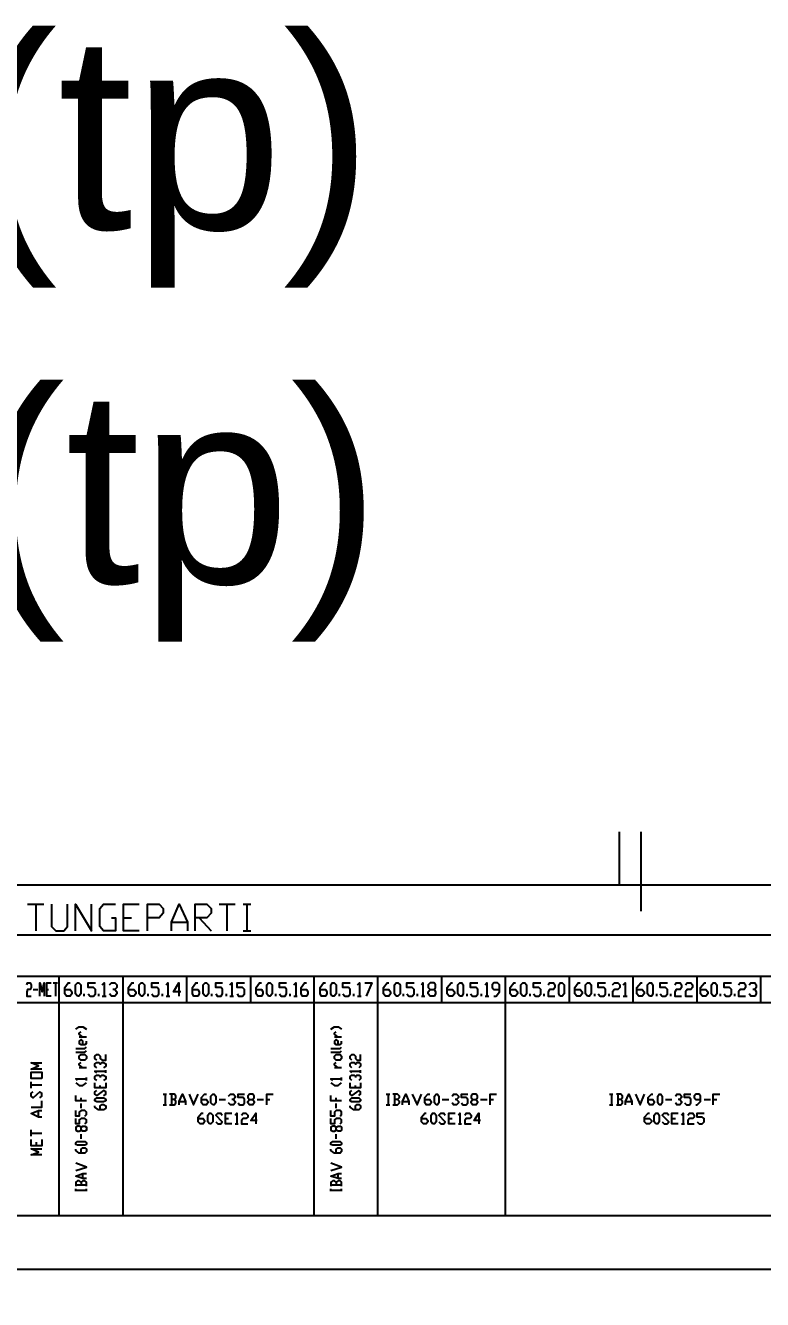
# Model space of a CAD drawing. Header units: millimetres. Extents: x -45 to 90, y -17 to 16.
# Drawn here: x 6.89 to 13.82, y 3.74 to 15.72 of the extents above; entities that cross this region are included whole.
import ezdxf

# ---------------------------------------------------------------- set-up
doc = ezdxf.new("R2010")
doc.units = ezdxf.units.MM
doc.layers.add('PDF_Geometry', color=7, linetype='Continuous')
doc.styles.get("Standard").update_dxf_attribs({"font": 'arial.ttf'})

msp = doc.modelspace()

# ---------------------------------------------------------------- linework, layer by layer
at = {"layer": 'PDF_Geometry', "lineweight": 25}
for points in [[(12.473, 8.137), (12.473, 7.637)], [(12.675, 8.137), (12.675, 7.39)], [(6.908, 7.458), (7.06, 7.458)], [(6.986, 7.458), (6.986, 7.206)], [(7.133, 7.458), (7.133, 7.247), (7.174, 7.206), (7.247, 7.206), (7.284, 7.247), (7.284, 7.458)], [(7.358, 7.206), (7.358, 7.458), (7.509, 7.206), (7.509, 7.458)], [(7.697, 7.33), (7.733, 7.33), (7.733, 7.206), (7.623, 7.206), (7.587, 7.247), (7.587, 7.417), (7.623, 7.458), (7.733, 7.458)], [(7.958, 7.206), (7.811, 7.206), (7.811, 7.458), (7.958, 7.458)], [(8.036, 7.206), (8.036, 7.458), (8.146, 7.458), (8.183, 7.417), (8.183, 7.371), (8.146, 7.33), (8.036, 7.33)], [(8.261, 7.206), (8.261, 7.289), (8.334, 7.458), (8.412, 7.289), (8.412, 7.206)], [(8.485, 7.206), (8.485, 7.458), (8.595, 7.458), (8.636, 7.417), (8.636, 7.371), (8.595, 7.33), (8.485, 7.33)], [(8.71, 7.458), (8.861, 7.458)], [(8.783, 7.458), (8.783, 7.206)], [(8.934, 7.458), (9.008, 7.458)], [(8.971, 7.458), (8.971, 7.206)], [(7.811, 7.33), (7.885, 7.33)], [(8.522, 7.33), (8.636, 7.206)], [(8.261, 7.289), (8.412, 7.289)], [(8.934, 7.206), (9.008, 7.206)], [(-0.601, 7.069), (-0.601, 7.17), (16.627, 7.17), (16.627, 7.069)], [(-3.599, 4.529), (-3.599, 6.78), (-0.601, 6.78), (-0.601, 6.528), (-4.199, 6.528), (-4.199, 4.529), (49.201, 4.529), (53.4, 4.529), (53.4, 4.282), (49.201, 4.282), (49.201, 4.529)], [(6.899, 6.697), (6.908, 6.716), (6.931, 6.716), (6.94, 6.697), (6.94, 6.674), (6.931, 6.656), (6.908, 6.656), (6.899, 6.633), (6.899, 6.592), (6.94, 6.592)], [(7.023, 6.592), (7.023, 6.716), (7.046, 6.633), (7.064, 6.716), (7.064, 6.592)], [(7.128, 6.592), (7.087, 6.592), (7.087, 6.716), (7.128, 6.716)], [(7.147, 6.716), (7.188, 6.716)], [(7.17, 6.716), (7.17, 6.592)], [(7.202, 6.78), (7.202, 6.528), (7.202, 4.529)], [(7.257, 6.656), (7.307, 6.656), (7.325, 6.633), (7.325, 6.615), (7.307, 6.592), (7.275, 6.592), (7.257, 6.615), (7.257, 6.674), (7.289, 6.716), (7.307, 6.716)], [(7.477, 6.615), (7.495, 6.592), (7.527, 6.592), (7.545, 6.615), (7.545, 6.656), (7.527, 6.674), (7.477, 6.674), (7.477, 6.716), (7.545, 6.716)], [(7.61, 6.697), (7.628, 6.716), (7.628, 6.592)], [(7.678, 6.697), (7.697, 6.716), (7.729, 6.716), (7.747, 6.697), (7.747, 6.674), (7.729, 6.656), (7.71, 6.656)], [(7.802, 6.78), (7.802, 6.528), (7.802, 4.529)], [(7.857, 6.656), (7.908, 6.656), (7.926, 6.633), (7.926, 6.615), (7.908, 6.592), (7.876, 6.592), (7.857, 6.615), (7.857, 6.674), (7.889, 6.716), (7.908, 6.716)], [(8.077, 6.615), (8.091, 6.592), (8.128, 6.592), (8.141, 6.615), (8.141, 6.656), (8.128, 6.674), (8.077, 6.674), (8.077, 6.716), (8.141, 6.716)], [(8.21, 6.697), (8.228, 6.716), (8.228, 6.592)], [(8.348, 6.633), (8.279, 6.633), (8.329, 6.716), (8.329, 6.592)], [(8.403, 6.78), (8.403, 6.528)], [(8.458, 6.656), (8.508, 6.656), (8.522, 6.633), (8.522, 6.615), (8.508, 6.592), (8.471, 6.592), (8.458, 6.615), (8.458, 6.674), (8.49, 6.716), (8.508, 6.716)], [(8.678, 6.615), (8.691, 6.592), (8.728, 6.592), (8.742, 6.615), (8.742, 6.656), (8.728, 6.674), (8.678, 6.674), (8.678, 6.716), (8.742, 6.716)], [(8.811, 6.697), (8.829, 6.716), (8.829, 6.592)], [(8.879, 6.615), (8.893, 6.592), (8.93, 6.592), (8.948, 6.615), (8.948, 6.656), (8.93, 6.674), (8.879, 6.674), (8.879, 6.716), (8.948, 6.716)], [(9.003, 6.78), (9.003, 6.528)], [(9.058, 6.656), (9.109, 6.656), (9.122, 6.633), (9.122, 6.615), (9.109, 6.592), (9.072, 6.592), (9.058, 6.615), (9.058, 6.674), (9.09, 6.716), (9.109, 6.716)], [(9.278, 6.615), (9.292, 6.592), (9.329, 6.592), (9.342, 6.615), (9.342, 6.656), (9.329, 6.674), (9.278, 6.674), (9.278, 6.716), (9.342, 6.716)], [(9.411, 6.697), (9.43, 6.716), (9.43, 6.592)], [(9.48, 6.656), (9.53, 6.656), (9.544, 6.633), (9.544, 6.615), (9.53, 6.592), (9.494, 6.592), (9.48, 6.615), (9.48, 6.674), (9.512, 6.716), (9.53, 6.716)], [(9.599, 6.78), (9.599, 6.528), (9.599, 4.529)], [(9.659, 6.656), (9.709, 6.656), (9.723, 6.633), (9.723, 6.615), (9.709, 6.592), (9.672, 6.592), (9.659, 6.615), (9.659, 6.674), (9.691, 6.716), (9.709, 6.716)], [(9.874, 6.615), (9.893, 6.592), (9.925, 6.592), (9.943, 6.615), (9.943, 6.656), (9.925, 6.674), (9.874, 6.674), (9.874, 6.716), (9.943, 6.716)], [(10.012, 6.697), (10.03, 6.716), (10.03, 6.592)], [(10.08, 6.716), (10.145, 6.716), (10.094, 6.592)], [(10.2, 6.78), (10.2, 6.528), (10.2, 4.529)], [(10.255, 6.656), (10.305, 6.656), (10.323, 6.633), (10.323, 6.615), (10.305, 6.592), (10.273, 6.592), (10.255, 6.615), (10.255, 6.674), (10.291, 6.716), (10.305, 6.716)], [(10.475, 6.615), (10.493, 6.592), (10.525, 6.592), (10.543, 6.615), (10.543, 6.656), (10.525, 6.674), (10.475, 6.674), (10.475, 6.716), (10.543, 6.716)], [(10.612, 6.697), (10.626, 6.716), (10.626, 6.592)], [(10.731, 6.656), (10.745, 6.633), (10.745, 6.615), (10.731, 6.592), (10.695, 6.592), (10.676, 6.615), (10.676, 6.633), (10.695, 6.656), (10.731, 6.656), (10.745, 6.674), (10.745, 6.697), (10.731, 6.716), (10.695, 6.716), (10.676, 6.697), (10.676, 6.674), (10.695, 6.656)], [(10.8, 6.78), (10.8, 6.528)], [(10.855, 6.656), (10.906, 6.656), (10.924, 6.633), (10.924, 6.615), (10.906, 6.592), (10.874, 6.592), (10.855, 6.615), (10.855, 6.674), (10.892, 6.716), (10.906, 6.716)], [(11.075, 6.615), (11.094, 6.592), (11.126, 6.592), (11.144, 6.615), (11.144, 6.656), (11.126, 6.674), (11.075, 6.674), (11.075, 6.716), (11.144, 6.716)], [(11.213, 6.697), (11.227, 6.716), (11.227, 6.592)], [(11.295, 6.592), (11.314, 6.592), (11.346, 6.633), (11.346, 6.697), (11.327, 6.716), (11.295, 6.716), (11.277, 6.697), (11.277, 6.674), (11.295, 6.656), (11.346, 6.656)], [(11.401, 6.78), (11.401, 6.528), (11.401, 4.529)], [(11.447, 6.656), (11.497, 6.656), (11.515, 6.633), (11.515, 6.615), (11.497, 6.592), (11.465, 6.592), (11.447, 6.615), (11.447, 6.674), (11.483, 6.716), (11.497, 6.716)], [(11.667, 6.615), (11.685, 6.592), (11.717, 6.592), (11.735, 6.615), (11.735, 6.656), (11.717, 6.674), (11.667, 6.674), (11.667, 6.716), (11.735, 6.716)], [(11.804, 6.697), (11.818, 6.716), (11.855, 6.716), (11.868, 6.697), (11.868, 6.674), (11.855, 6.656), (11.818, 6.656), (11.804, 6.633), (11.804, 6.592), (11.868, 6.592)], [(12.001, 6.78), (12.001, 6.528)], [(12.056, 6.656), (12.107, 6.656), (12.125, 6.633), (12.125, 6.615), (12.107, 6.592), (12.075, 6.592), (12.056, 6.615), (12.056, 6.674), (12.088, 6.716), (12.107, 6.716)], [(12.276, 6.615), (12.295, 6.592), (12.327, 6.592), (12.345, 6.615), (12.345, 6.656), (12.327, 6.674), (12.276, 6.674), (12.276, 6.716), (12.345, 6.716)], [(12.409, 6.697), (12.428, 6.716), (12.46, 6.716), (12.478, 6.697), (12.478, 6.674), (12.46, 6.656), (12.428, 6.656), (12.409, 6.633), (12.409, 6.592), (12.478, 6.592)], [(12.51, 6.697), (12.528, 6.716), (12.528, 6.592)], [(12.602, 6.78), (12.602, 6.528)], [(12.638, 6.656), (12.689, 6.656), (12.707, 6.633), (12.707, 6.615), (12.689, 6.592), (12.657, 6.592), (12.638, 6.615), (12.638, 6.674), (12.675, 6.716), (12.689, 6.716)], [(12.858, 6.615), (12.877, 6.592), (12.909, 6.592), (12.927, 6.615), (12.927, 6.656), (12.909, 6.674), (12.858, 6.674), (12.858, 6.716), (12.927, 6.716)], [(12.996, 6.697), (13.01, 6.716), (13.046, 6.716), (13.06, 6.697), (13.06, 6.674), (13.046, 6.656), (13.01, 6.656), (12.996, 6.633), (12.996, 6.592), (13.06, 6.592)], [(13.097, 6.697), (13.111, 6.716), (13.147, 6.716), (13.161, 6.697), (13.161, 6.674), (13.147, 6.656), (13.111, 6.656), (13.097, 6.633), (13.097, 6.592), (13.161, 6.592)], [(13.202, 6.78), (13.202, 6.528)], [(13.239, 6.656), (13.289, 6.656), (13.308, 6.633), (13.308, 6.615), (13.289, 6.592), (13.257, 6.592), (13.239, 6.615), (13.239, 6.674), (13.276, 6.716), (13.289, 6.716)], [(13.459, 6.615), (13.477, 6.592), (13.509, 6.592), (13.528, 6.615), (13.528, 6.656), (13.509, 6.674), (13.459, 6.674), (13.459, 6.716), (13.528, 6.716)], [(13.596, 6.697), (13.61, 6.716), (13.647, 6.716), (13.661, 6.697), (13.661, 6.674), (13.647, 6.656), (13.61, 6.656), (13.596, 6.633), (13.596, 6.592), (13.661, 6.592)], [(13.697, 6.697), (13.711, 6.716), (13.748, 6.716), (13.762, 6.697), (13.762, 6.674), (13.748, 6.656), (13.729, 6.656)], [(13.803, 6.78), (13.803, 6.528)], [(6.959, 6.656), (7.005, 6.656)], [(7.087, 6.656), (7.105, 6.656)], [(7.44, 6.592), (7.44, 6.615)], [(7.578, 6.592), (7.578, 6.615)], [(7.61, 6.592), (7.646, 6.592)], [(7.729, 6.656), (7.747, 6.633), (7.747, 6.615), (7.729, 6.592), (7.697, 6.592), (7.678, 6.615)], [(8.041, 6.592), (8.041, 6.615)], [(8.178, 6.592), (8.178, 6.615)], [(8.21, 6.592), (8.247, 6.592)], [(8.641, 6.592), (8.641, 6.615)], [(8.779, 6.592), (8.779, 6.615)], [(8.811, 6.592), (8.843, 6.592)], [(9.242, 6.592), (9.242, 6.615)], [(9.379, 6.592), (9.379, 6.615)], [(9.411, 6.592), (9.443, 6.592)], [(9.842, 6.592), (9.842, 6.615)], [(9.975, 6.592), (9.975, 6.615)], [(10.012, 6.592), (10.044, 6.592)], [(10.443, 6.592), (10.443, 6.615)], [(10.576, 6.592), (10.576, 6.615)], [(10.612, 6.592), (10.644, 6.592)], [(11.043, 6.592), (11.043, 6.615)], [(11.176, 6.592), (11.176, 6.615)], [(11.213, 6.592), (11.245, 6.592)], [(11.634, 6.592), (11.634, 6.615)], [(11.767, 6.592), (11.767, 6.615)], [(12.244, 6.592), (12.244, 6.615)], [(12.377, 6.592), (12.377, 6.615)], [(12.51, 6.592), (12.547, 6.592)], [(12.826, 6.592), (12.826, 6.615)], [(12.959, 6.592), (12.959, 6.615)], [(13.427, 6.592), (13.427, 6.615)], [(13.56, 6.592), (13.56, 6.615)], [(13.748, 6.656), (13.762, 6.633), (13.762, 6.615), (13.748, 6.592), (13.711, 6.592), (13.697, 6.615)], [(7.362, 6.28), (7.394, 6.303), (7.426, 6.303), (7.463, 6.28)], [(7.426, 6.207), (7.394, 6.234), (7.394, 6.244), (7.413, 6.257)], [(9.76, 6.28), (9.796, 6.303), (9.828, 6.303), (9.86, 6.28)], [(9.828, 6.207), (9.796, 6.234), (9.796, 6.244), (9.81, 6.257)], [(7.463, 6.207), (7.394, 6.207)], [(7.426, 6.138), (7.426, 6.17), (7.413, 6.184), (7.394, 6.17), (7.394, 6.147), (7.413, 6.138), (7.445, 6.138), (7.463, 6.147), (7.463, 6.17)], [(9.86, 6.207), (9.796, 6.207)], [(9.828, 6.138), (9.828, 6.17), (9.81, 6.184), (9.796, 6.17), (9.796, 6.147), (9.81, 6.138), (9.847, 6.138), (9.86, 6.147), (9.86, 6.17)], [(7.362, 6.101), (7.445, 6.101), (7.463, 6.111)], [(7.362, 6.065), (7.445, 6.065), (7.463, 6.079)], [(7.559, 5.991), (7.541, 6.005), (7.541, 6.028), (7.559, 6.042), (7.573, 6.042), (7.591, 6.028), (7.591, 6.005), (7.61, 5.991), (7.642, 5.991), (7.642, 6.042)], [(9.76, 6.101), (9.847, 6.101), (9.86, 6.111)], [(9.76, 6.065), (9.847, 6.065), (9.86, 6.079)], [(9.957, 5.991), (9.943, 6.005), (9.943, 6.028), (9.957, 6.042), (9.975, 6.042), (9.993, 6.028), (9.993, 6.005), (10.007, 5.991), (10.039, 5.991), (10.039, 6.042)], [(7.041, 5.904), (6.94, 5.904), (7.009, 5.936), (6.94, 5.964), (7.041, 5.964)], [(7.426, 5.918), (7.394, 5.946), (7.394, 5.955), (7.413, 5.969)], [(7.463, 5.918), (7.394, 5.918)], [(7.559, 5.918), (7.541, 5.932), (7.541, 5.955), (7.559, 5.969), (7.573, 5.969), (7.591, 5.955), (7.591, 5.946)], [(7.559, 5.872), (7.541, 5.886), (7.642, 5.886)], [(7.591, 5.955), (7.61, 5.969), (7.623, 5.969), (7.642, 5.955), (7.642, 5.932), (7.623, 5.918)], [(7.642, 5.872), (7.642, 5.895)], [(9.828, 5.918), (9.796, 5.946), (9.796, 5.955), (9.81, 5.969)], [(9.86, 5.918), (9.796, 5.918)], [(9.957, 5.918), (9.943, 5.932), (9.943, 5.955), (9.957, 5.969), (9.975, 5.969), (9.993, 5.955), (9.993, 5.946)], [(9.957, 5.872), (9.943, 5.886), (10.039, 5.886)], [(9.993, 5.955), (10.007, 5.969), (10.025, 5.969), (10.039, 5.955), (10.039, 5.932), (10.025, 5.918)], [(10.039, 5.872), (10.039, 5.895)], [(6.94, 5.726), (6.94, 5.785)], [(6.94, 5.758), (7.041, 5.758)], [(7.376, 5.799), (7.362, 5.813), (7.463, 5.813)], [(7.362, 5.776), (7.394, 5.753), (7.426, 5.753), (7.463, 5.776)], [(7.463, 5.799), (7.463, 5.826)], [(7.559, 5.799), (7.541, 5.813), (7.541, 5.836), (7.559, 5.849), (7.573, 5.849), (7.591, 5.836), (7.591, 5.826)], [(7.642, 5.776), (7.642, 5.73), (7.541, 5.73), (7.541, 5.776)], [(7.591, 5.836), (7.61, 5.849), (7.623, 5.849), (7.642, 5.836), (7.642, 5.813), (7.623, 5.799)], [(7.591, 5.73), (7.591, 5.753)], [(9.778, 5.799), (9.76, 5.813), (9.86, 5.813)], [(9.76, 5.776), (9.796, 5.753), (9.828, 5.753), (9.86, 5.776)], [(9.86, 5.799), (9.86, 5.826)], [(9.957, 5.799), (9.943, 5.813), (9.943, 5.836), (9.957, 5.849), (9.975, 5.849), (9.993, 5.836), (9.993, 5.826)], [(10.039, 5.776), (10.039, 5.73), (9.943, 5.73), (9.943, 5.776)], [(9.993, 5.836), (10.007, 5.849), (10.025, 5.849), (10.039, 5.836), (10.039, 5.813), (10.025, 5.799)], [(9.993, 5.73), (9.993, 5.753)], [(7.023, 5.634), (7.041, 5.652), (7.041, 5.68), (7.023, 5.693), (6.959, 5.634), (6.94, 5.652), (6.94, 5.68), (6.959, 5.693)], [(7.463, 5.606), (7.362, 5.606), (7.362, 5.657)], [(7.413, 5.606), (7.413, 5.634)], [(7.623, 5.657), (7.642, 5.671), (7.642, 5.693), (7.623, 5.703), (7.559, 5.657), (7.541, 5.671), (7.541, 5.693), (7.559, 5.703)], [(8.183, 5.671), (8.215, 5.671)], [(8.201, 5.671), (8.201, 5.57)], [(8.288, 5.62), (8.302, 5.639), (8.302, 5.652), (8.288, 5.671), (8.242, 5.671)], [(8.261, 5.671), (8.261, 5.57)], [(8.334, 5.57), (8.334, 5.602), (8.366, 5.671), (8.394, 5.602), (8.394, 5.57)], [(8.426, 5.671), (8.467, 5.57), (8.513, 5.671)], [(8.545, 5.62), (8.591, 5.62), (8.604, 5.602), (8.604, 5.588), (8.591, 5.57), (8.559, 5.57), (8.545, 5.588), (8.545, 5.639), (8.572, 5.671), (8.591, 5.671)], [(8.797, 5.652), (8.815, 5.671), (8.843, 5.671), (8.861, 5.652), (8.861, 5.639), (8.843, 5.62), (8.829, 5.62)], [(8.889, 5.588), (8.902, 5.57), (8.934, 5.57), (8.948, 5.588), (8.948, 5.62), (8.934, 5.639), (8.889, 5.639), (8.889, 5.671), (8.948, 5.671)], [(9.026, 5.62), (9.04, 5.602), (9.04, 5.588), (9.026, 5.57), (8.994, 5.57), (8.98, 5.588), (8.98, 5.602), (8.994, 5.62), (9.026, 5.62), (9.04, 5.639), (9.04, 5.652), (9.026, 5.671), (8.994, 5.671), (8.98, 5.652), (8.98, 5.639), (8.994, 5.62)], [(9.159, 5.57), (9.159, 5.671), (9.219, 5.671)], [(9.86, 5.606), (9.76, 5.606), (9.76, 5.657)], [(9.81, 5.606), (9.81, 5.634)], [(10.025, 5.657), (10.039, 5.671), (10.039, 5.693), (10.025, 5.703), (9.957, 5.657), (9.943, 5.671), (9.943, 5.693), (9.957, 5.703)], [(10.282, 5.671), (10.314, 5.671)], [(10.301, 5.671), (10.301, 5.57)], [(10.388, 5.62), (10.406, 5.639), (10.406, 5.652), (10.388, 5.671), (10.342, 5.671)], [(10.36, 5.671), (10.36, 5.57)], [(10.433, 5.57), (10.433, 5.602), (10.466, 5.671), (10.493, 5.602), (10.493, 5.57)], [(10.525, 5.671), (10.571, 5.57), (10.612, 5.671)], [(10.644, 5.62), (10.69, 5.62), (10.704, 5.602), (10.704, 5.588), (10.69, 5.57), (10.658, 5.57), (10.644, 5.588), (10.644, 5.639), (10.672, 5.671), (10.69, 5.671)], [(10.901, 5.652), (10.915, 5.671), (10.942, 5.671), (10.961, 5.652), (10.961, 5.639), (10.942, 5.62), (10.929, 5.62)], [(10.988, 5.588), (11.002, 5.57), (11.034, 5.57), (11.048, 5.588), (11.048, 5.62), (11.034, 5.639), (10.988, 5.639), (10.988, 5.671), (11.048, 5.671)], [(11.126, 5.62), (11.139, 5.602), (11.139, 5.588), (11.126, 5.57), (11.094, 5.57), (11.08, 5.588), (11.08, 5.602), (11.094, 5.62), (11.126, 5.62), (11.139, 5.639), (11.139, 5.652), (11.126, 5.671), (11.094, 5.671), (11.08, 5.652), (11.08, 5.639), (11.094, 5.62)], [(11.259, 5.57), (11.259, 5.671), (11.318, 5.671)], [(12.382, 5.671), (12.414, 5.671)], [(12.4, 5.671), (12.4, 5.57)], [(12.487, 5.62), (12.505, 5.639), (12.505, 5.652), (12.487, 5.671), (12.446, 5.671)], [(12.46, 5.671), (12.46, 5.57)], [(12.533, 5.57), (12.533, 5.602), (12.565, 5.671), (12.593, 5.602), (12.593, 5.57)], [(12.625, 5.671), (12.671, 5.57), (12.712, 5.671)], [(12.744, 5.62), (12.79, 5.62), (12.803, 5.602), (12.803, 5.588), (12.79, 5.57), (12.758, 5.57), (12.744, 5.588), (12.744, 5.639), (12.776, 5.671), (12.79, 5.671)], [(13.001, 5.652), (13.014, 5.671), (13.042, 5.671), (13.06, 5.652), (13.06, 5.639), (13.042, 5.62), (13.028, 5.62)], [(13.088, 5.588), (13.106, 5.57), (13.134, 5.57), (13.147, 5.588), (13.147, 5.62), (13.134, 5.639), (13.088, 5.639), (13.088, 5.671), (13.147, 5.671)], [(13.193, 5.57), (13.207, 5.57), (13.239, 5.602), (13.239, 5.652), (13.225, 5.671), (13.193, 5.671), (13.179, 5.652), (13.179, 5.639), (13.193, 5.62), (13.239, 5.62)], [(13.358, 5.57), (13.358, 5.671), (13.418, 5.671)], [(6.94, 5.547), (7.041, 5.547), (7.041, 5.606)], [(7.041, 5.455), (7.009, 5.455), (6.94, 5.487), (7.009, 5.515), (7.041, 5.515)], [(7.009, 5.455), (7.009, 5.515)], [(7.445, 5.464), (7.463, 5.478), (7.463, 5.501), (7.445, 5.515), (7.413, 5.515), (7.394, 5.501), (7.394, 5.464), (7.362, 5.464), (7.362, 5.515)], [(7.413, 5.538), (7.413, 5.583)], [(7.591, 5.524), (7.591, 5.561), (7.61, 5.574), (7.623, 5.574), (7.642, 5.561), (7.642, 5.538), (7.623, 5.524), (7.573, 5.524), (7.541, 5.547), (7.541, 5.561)], [(8.183, 5.57), (8.215, 5.57)], [(8.242, 5.57), (8.288, 5.57), (8.302, 5.588), (8.302, 5.602), (8.288, 5.62), (8.261, 5.62)], [(8.334, 5.602), (8.394, 5.602)], [(8.71, 5.62), (8.769, 5.62)], [(8.843, 5.62), (8.861, 5.602), (8.861, 5.588), (8.843, 5.57), (8.815, 5.57), (8.797, 5.588)], [(9.067, 5.62), (9.127, 5.62)], [(9.159, 5.62), (9.187, 5.62)], [(9.847, 5.464), (9.86, 5.478), (9.86, 5.501), (9.847, 5.515), (9.81, 5.515), (9.796, 5.501), (9.796, 5.464), (9.76, 5.464), (9.76, 5.515)], [(9.81, 5.538), (9.81, 5.583)], [(9.993, 5.524), (9.993, 5.561), (10.007, 5.574), (10.025, 5.574), (10.039, 5.561), (10.039, 5.538), (10.025, 5.524), (9.975, 5.524), (9.943, 5.547), (9.943, 5.561)], [(10.282, 5.57), (10.314, 5.57)], [(10.342, 5.57), (10.388, 5.57), (10.406, 5.588), (10.406, 5.602), (10.388, 5.62), (10.36, 5.62)], [(10.433, 5.602), (10.493, 5.602)], [(10.809, 5.62), (10.869, 5.62)], [(10.942, 5.62), (10.961, 5.602), (10.961, 5.588), (10.942, 5.57), (10.915, 5.57), (10.901, 5.588)], [(11.167, 5.62), (11.231, 5.62)], [(11.259, 5.62), (11.291, 5.62)], [(12.382, 5.57), (12.414, 5.57)], [(12.446, 5.57), (12.487, 5.57), (12.505, 5.588), (12.505, 5.602), (12.487, 5.62), (12.46, 5.62)], [(12.533, 5.602), (12.593, 5.602)], [(12.909, 5.62), (12.968, 5.62)], [(13.042, 5.62), (13.06, 5.602), (13.06, 5.588), (13.042, 5.57), (13.014, 5.57), (13.001, 5.588)], [(13.271, 5.62), (13.331, 5.62)], [(13.358, 5.62), (13.39, 5.62)], [(7.445, 5.391), (7.463, 5.405), (7.463, 5.428), (7.445, 5.441), (7.413, 5.441), (7.394, 5.428), (7.394, 5.391), (7.362, 5.391), (7.362, 5.441)], [(8.513, 5.441), (8.559, 5.441), (8.572, 5.423), (8.572, 5.409), (8.559, 5.391), (8.531, 5.391), (8.513, 5.409), (8.513, 5.455), (8.545, 5.492), (8.559, 5.492)], [(8.678, 5.409), (8.696, 5.391), (8.724, 5.391), (8.737, 5.409), (8.678, 5.473), (8.696, 5.492), (8.724, 5.492), (8.737, 5.473)], [(8.829, 5.391), (8.769, 5.391), (8.769, 5.492), (8.829, 5.492)], [(8.769, 5.441), (8.797, 5.441)], [(8.861, 5.473), (8.875, 5.492), (8.875, 5.391)], [(8.921, 5.473), (8.934, 5.492), (8.962, 5.492), (8.98, 5.473), (8.98, 5.455), (8.962, 5.441), (8.934, 5.441), (8.921, 5.423), (8.921, 5.391), (8.98, 5.391)], [(9.067, 5.423), (9.008, 5.423), (9.054, 5.492), (9.054, 5.391)], [(9.847, 5.391), (9.86, 5.405), (9.86, 5.428), (9.847, 5.441), (9.81, 5.441), (9.796, 5.428), (9.796, 5.391), (9.76, 5.391), (9.76, 5.441)], [(10.612, 5.441), (10.658, 5.441), (10.672, 5.423), (10.672, 5.409), (10.658, 5.391), (10.631, 5.391), (10.612, 5.409), (10.612, 5.455), (10.644, 5.492), (10.658, 5.492)], [(10.777, 5.409), (10.796, 5.391), (10.823, 5.391), (10.837, 5.409), (10.777, 5.473), (10.796, 5.492), (10.823, 5.492), (10.837, 5.473)], [(10.929, 5.391), (10.869, 5.391), (10.869, 5.492), (10.929, 5.492)], [(10.869, 5.441), (10.901, 5.441)], [(10.961, 5.473), (10.974, 5.492), (10.974, 5.391)], [(11.02, 5.473), (11.034, 5.492), (11.066, 5.492), (11.08, 5.473), (11.08, 5.455), (11.066, 5.441), (11.034, 5.441), (11.02, 5.423), (11.02, 5.391), (11.08, 5.391)], [(11.167, 5.423), (11.107, 5.423), (11.153, 5.492), (11.153, 5.391)], [(12.712, 5.441), (12.758, 5.441), (12.776, 5.423), (12.776, 5.409), (12.758, 5.391), (12.73, 5.391), (12.712, 5.409), (12.712, 5.455), (12.744, 5.492), (12.758, 5.492)], [(12.877, 5.409), (12.895, 5.391), (12.923, 5.391), (12.941, 5.409), (12.877, 5.473), (12.895, 5.492), (12.923, 5.492), (12.941, 5.473)], [(13.028, 5.391), (12.968, 5.391), (12.968, 5.492), (13.028, 5.492)], [(12.968, 5.441), (13.001, 5.441)], [(13.06, 5.473), (13.074, 5.492), (13.074, 5.391)], [(13.12, 5.473), (13.134, 5.492), (13.166, 5.492), (13.179, 5.473), (13.179, 5.455), (13.166, 5.441), (13.134, 5.441), (13.12, 5.423), (13.12, 5.391), (13.179, 5.391)], [(13.207, 5.409), (13.225, 5.391), (13.253, 5.391), (13.271, 5.409), (13.271, 5.441), (13.253, 5.455), (13.207, 5.455), (13.207, 5.492), (13.271, 5.492)], [(6.94, 5.276), (6.94, 5.336)], [(6.94, 5.304), (7.041, 5.304)], [(7.413, 5.359), (7.426, 5.368), (7.445, 5.368), (7.463, 5.359), (7.463, 5.331), (7.445, 5.322), (7.426, 5.322), (7.413, 5.331), (7.413, 5.359), (7.394, 5.368), (7.376, 5.368), (7.362, 5.359), (7.362, 5.331), (7.376, 5.322), (7.394, 5.322), (7.413, 5.331)], [(7.413, 5.249), (7.413, 5.295)], [(8.861, 5.391), (8.889, 5.391)], [(9.81, 5.359), (9.828, 5.368), (9.847, 5.368), (9.86, 5.359), (9.86, 5.331), (9.847, 5.322), (9.828, 5.322), (9.81, 5.331), (9.81, 5.359), (9.796, 5.368), (9.778, 5.368), (9.76, 5.359), (9.76, 5.331), (9.778, 5.322), (9.796, 5.322), (9.81, 5.331)], [(9.81, 5.249), (9.81, 5.295)], [(10.961, 5.391), (10.988, 5.391)], [(13.06, 5.391), (13.088, 5.391)], [(7.041, 5.244), (7.041, 5.185), (6.94, 5.185), (6.94, 5.244)], [(7.041, 5.098), (6.94, 5.098), (7.009, 5.125), (6.94, 5.157), (7.041, 5.157)], [(6.991, 5.185), (6.991, 5.217)], [(7.413, 5.116), (7.413, 5.153), (7.426, 5.166), (7.445, 5.166), (7.463, 5.153), (7.463, 5.13), (7.445, 5.116), (7.394, 5.116), (7.362, 5.139), (7.362, 5.153)], [(9.81, 5.116), (9.81, 5.153), (9.828, 5.166), (9.847, 5.166), (9.86, 5.153), (9.86, 5.13), (9.847, 5.116), (9.796, 5.116), (9.76, 5.139), (9.76, 5.153)], [(7.362, 4.951), (7.463, 4.983), (7.362, 5.02)], [(7.463, 4.878), (7.426, 4.878), (7.362, 4.9), (7.426, 4.923), (7.463, 4.923)], [(7.426, 4.878), (7.426, 4.923)], [(9.76, 4.951), (9.86, 4.983), (9.76, 5.02)], [(9.86, 4.878), (9.828, 4.878), (9.76, 4.9), (9.828, 4.923), (9.86, 4.923)], [(9.828, 4.878), (9.828, 4.923)], [(7.413, 4.841), (7.394, 4.855), (7.376, 4.855), (7.362, 4.841), (7.362, 4.804)], [(7.362, 4.818), (7.463, 4.818)], [(7.463, 4.804), (7.463, 4.841), (7.445, 4.855), (7.426, 4.855), (7.413, 4.841), (7.413, 4.818)], [(9.81, 4.841), (9.796, 4.855), (9.778, 4.855), (9.76, 4.841), (9.76, 4.804)], [(9.76, 4.818), (9.86, 4.818)], [(9.86, 4.804), (9.86, 4.841), (9.847, 4.855), (9.828, 4.855), (9.81, 4.841), (9.81, 4.818)], [(7.362, 4.758), (7.362, 4.781)], [(7.362, 4.767), (7.463, 4.767)], [(7.463, 4.758), (7.463, 4.781)], [(9.76, 4.758), (9.76, 4.781)], [(9.76, 4.767), (9.86, 4.767)], [(9.86, 4.758), (9.86, 4.781)], [(41.826, 4.02), (-0.656, 4.02)]]:
    msp.add_lwpolyline(points, dxfattribs=at)
for points in [[(-44.127, 7.637), (-44.127, -6.207), (89.377, -6.207), (89.377, 7.637)], [(-1.201, 6.528), (-1.201, 6.78), (53.4, 6.78), (53.4, 6.528), (0, 6.528)], [(7.376, 6.592), (7.358, 6.615), (7.358, 6.697), (7.376, 6.716), (7.39, 6.716), (7.408, 6.697), (7.408, 6.615), (7.39, 6.592)], [(7.976, 6.592), (7.958, 6.615), (7.958, 6.697), (7.976, 6.716), (7.99, 6.716), (8.008, 6.697), (8.008, 6.615), (7.99, 6.592)], [(8.577, 6.592), (8.559, 6.615), (8.559, 6.697), (8.577, 6.716), (8.591, 6.716), (8.609, 6.697), (8.609, 6.615), (8.591, 6.592)], [(9.173, 6.592), (9.159, 6.615), (9.159, 6.697), (9.173, 6.716), (9.191, 6.716), (9.209, 6.697), (9.209, 6.615), (9.191, 6.592)], [(9.773, 6.592), (9.76, 6.615), (9.76, 6.697), (9.773, 6.716), (9.792, 6.716), (9.81, 6.697), (9.81, 6.615), (9.792, 6.592)], [(10.374, 6.592), (10.36, 6.615), (10.36, 6.697), (10.374, 6.716), (10.392, 6.716), (10.411, 6.697), (10.411, 6.615), (10.392, 6.592)], [(10.974, 6.592), (10.956, 6.615), (10.956, 6.697), (10.974, 6.716), (10.993, 6.716), (11.006, 6.697), (11.006, 6.615), (10.993, 6.592)], [(11.566, 6.592), (11.547, 6.615), (11.547, 6.697), (11.566, 6.716), (11.584, 6.716), (11.602, 6.697), (11.602, 6.615), (11.584, 6.592)], [(11.919, 6.592), (11.905, 6.615), (11.905, 6.697), (11.919, 6.716), (11.937, 6.716), (11.955, 6.697), (11.955, 6.615), (11.937, 6.592)], [(12.175, 6.592), (12.157, 6.615), (12.157, 6.697), (12.175, 6.716), (12.194, 6.716), (12.208, 6.697), (12.208, 6.615), (12.194, 6.592)], [(12.758, 6.592), (12.739, 6.615), (12.739, 6.697), (12.758, 6.716), (12.776, 6.716), (12.79, 6.697), (12.79, 6.615), (12.776, 6.592)], [(13.358, 6.592), (13.34, 6.615), (13.34, 6.697), (13.358, 6.716), (13.376, 6.716), (13.39, 6.697), (13.39, 6.615), (13.376, 6.592)], [(7.463, 6.028), (7.463, 6.005), (7.445, 5.991), (7.413, 5.991), (7.394, 6.005), (7.394, 6.028), (7.413, 6.042), (7.445, 6.042)], [(9.86, 6.028), (9.86, 6.005), (9.847, 5.991), (9.81, 5.991), (9.796, 6.005), (9.796, 6.028), (9.81, 6.042), (9.847, 6.042)], [(7.041, 5.817), (6.94, 5.817), (6.94, 5.877), (7.041, 5.877)], [(7.642, 5.606), (7.623, 5.597), (7.559, 5.597), (7.541, 5.606), (7.541, 5.62), (7.559, 5.634), (7.623, 5.634), (7.642, 5.62)], [(8.65, 5.57), (8.632, 5.588), (8.632, 5.652), (8.65, 5.671), (8.664, 5.671), (8.678, 5.652), (8.678, 5.588), (8.664, 5.57)], [(10.039, 5.606), (10.025, 5.597), (9.957, 5.597), (9.943, 5.606), (9.943, 5.62), (9.957, 5.634), (10.025, 5.634), (10.039, 5.62)], [(10.75, 5.57), (10.736, 5.588), (10.736, 5.652), (10.75, 5.671), (10.764, 5.671), (10.777, 5.652), (10.777, 5.588), (10.764, 5.57)], [(12.849, 5.57), (12.836, 5.588), (12.836, 5.652), (12.849, 5.671), (12.863, 5.671), (12.877, 5.652), (12.877, 5.588), (12.863, 5.57)], [(8.618, 5.391), (8.604, 5.409), (8.604, 5.473), (8.618, 5.492), (8.632, 5.492), (8.65, 5.473), (8.65, 5.409), (8.632, 5.391)], [(10.718, 5.391), (10.704, 5.409), (10.704, 5.473), (10.718, 5.492), (10.736, 5.492), (10.75, 5.473), (10.75, 5.409), (10.736, 5.391)], [(12.817, 5.391), (12.803, 5.409), (12.803, 5.473), (12.817, 5.492), (12.836, 5.492), (12.849, 5.473), (12.849, 5.409), (12.836, 5.391)], [(7.463, 5.198), (7.445, 5.189), (7.376, 5.189), (7.362, 5.198), (7.362, 5.212), (7.376, 5.226), (7.445, 5.226), (7.463, 5.212)], [(9.86, 5.198), (9.847, 5.189), (9.778, 5.189), (9.76, 5.198), (9.76, 5.212), (9.778, 5.226), (9.847, 5.226), (9.86, 5.212)]]:
    msp.add_lwpolyline(points, close=True, dxfattribs=at)

# ---------------------------------------------------------------- texts
at = {"color": 5}
msp.add_text('Offset 600 (tp)', height=1.82015, dxfattribs=at).set_placement((-6.094, 13.805))
at = {"color": 1}
msp.add_text('Offset 300 (tp)', height=1.82015, dxfattribs=at).set_placement((-6.023, 10.474))

doc.saveas('drawing.dxf')
